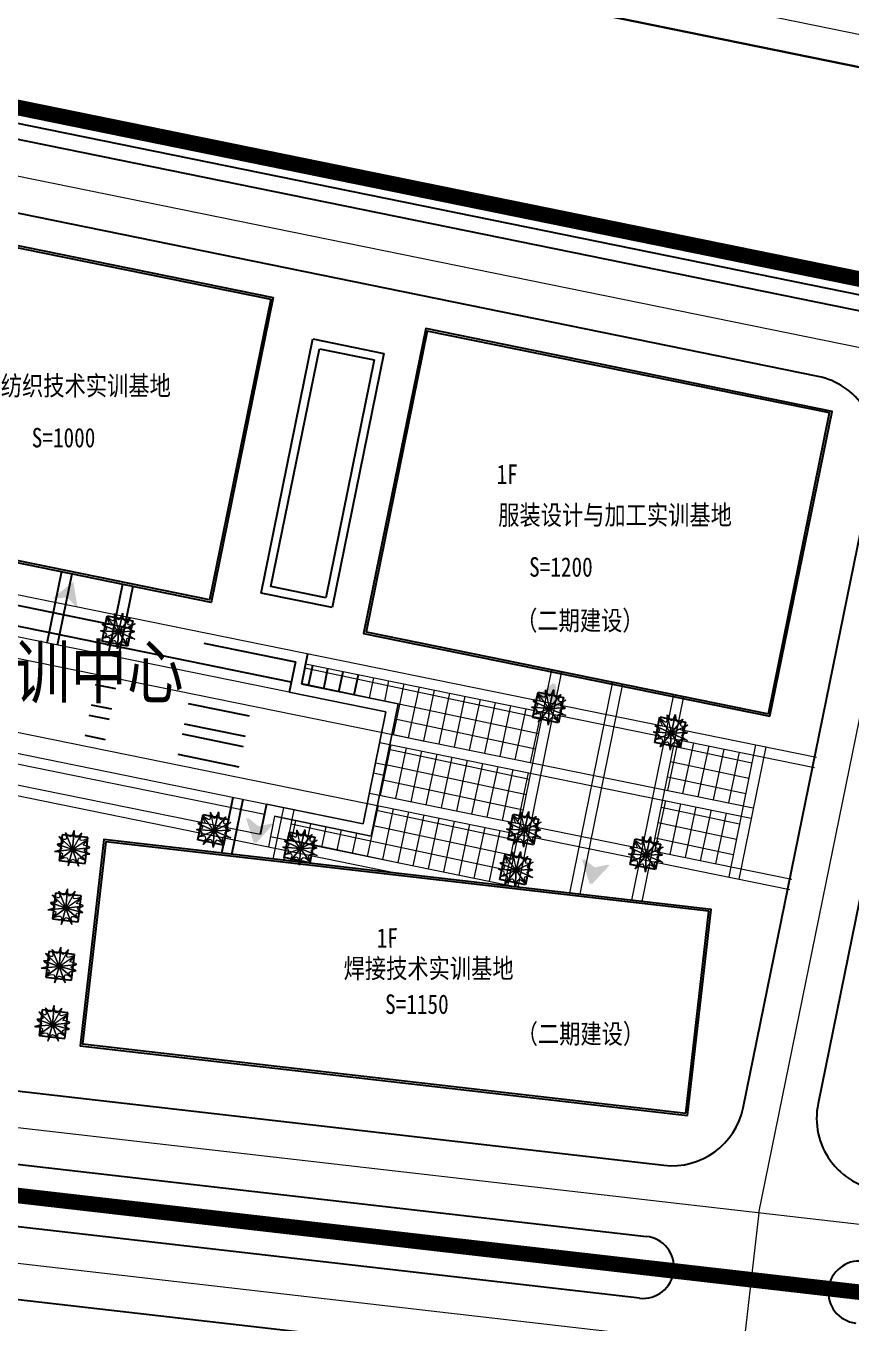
# Model space of a CAD drawing. Extents: x 34159 to 76259, y 14444 to 30378.
# Drawn here: x 35225.4 to 35305, y 15255.7 to 15380.8 of the extents above; entities that cross this region are included whole.
import ezdxf

# ---------------------------------------------------------------- set-up
doc = ezdxf.new("R2010")
doc.units = 0
doc.header["$LTSCALE"] = 1000
doc.header["$MEASUREMENT"] = 0
for name, pattern in [('ACAD_ISO05W100', [34, 24, -3, 0.5, -3, 0.5, -3]), ('DASHDOT2', [0.5, 0.25, -0.125, 0, -0.125]), ('DIVIDE', [1.25, 0.5, -0.25, 0, -0.25, 0, -0.25])]:
    doc.linetypes.add(name, pattern=pattern)
for name, color, linetype in [('2222', 7, 'Continuous'), ('DLSS', 8, 'Continuous'), ('JZ', 2, 'Continuous'), ('PUB_DIM', 3, 'Continuous'), ('PUB_TEXT', 7, 'Continuous'), ('用地红线', 1, 'DIVIDE'), ('绿化', 3, 'Continuous'), ('车行道', 5, 'Continuous'), ('铺地', 25, 'Continuous')]:
    doc.layers.add(name, color=color, linetype=linetype)
doc.layers.add('COLUMN', color=7, linetype='Continuous', lineweight=13)
doc.layers.add('道路红线', color=1, linetype='Continuous', lineweight=0)
doc.styles.add('HT', font='simhei.ttf', dxfattribs={"width": 0.8})

msp = doc.modelspace()

# ---------------------------------------------------------------- hatches: boundary and pattern name
at = {"layer": 'PUB_DIM'}
for points in [[(35229.42, 15325.7), (35230.42, 15324.66), (35230, 15327.23), (35227.99, 15325.59)], [(35275.7, 15315.94), (35276.7, 15314.9), (35276.28, 15317.46), (35274.27, 15315.82)], [(35275.89, 15315.92), (35276.89, 15314.88), (35276.47, 15317.44), (35274.46, 15315.8)], [(35247.77, 15303.61), (35246.64, 15304.5), (35247.41, 15302.01), (35249.17, 15303.92)], [(35247.95, 15303.58), (35246.83, 15304.47), (35247.59, 15301.99), (35249.36, 15303.9)], [(35280.17, 15299.64), (35279.04, 15300.53), (35279.81, 15298.05), (35281.57, 15299.95)], [(35280.35, 15299.62), (35279.23, 15300.51), (35279.99, 15298.03), (35281.76, 15299.93)]]:
    msp.add_hatch(color=256, dxfattribs=at).paths.add_polyline_path(points)

# ---------------------------------------------------------------- linework, layer by layer
at = {"color": 0, "linetype": 'Continuous'}
for p, q in [((34857.72, 15447.71), (35444.29, 15328.19)), ((34857.42, 15446.24), (35443.99, 15326.72))]:
    msp.add_line(p, q, dxfattribs=at)
at = {"layer": '2222'}
for p, q in [((35232.78, 15321.49), (35233.28, 15323.94)), ((35233.28, 15323.94), (35235.73, 15323.44)), ((35235.73, 15323.44), (35235.23, 15321)), ((35235.23, 15321), (35232.78, 15321.49)), ((35274.33, 15314.12), (35274.83, 15316.57)), ((35274.83, 15316.57), (35277.28, 15316.07)), ((35277.28, 15316.07), (35276.78, 15313.62)), ((35276.78, 15313.62), (35274.33, 15314.12)), ((35286.09, 15311.73), (35286.58, 15314.18)), ((35286.58, 15314.18), (35289.03, 15313.68)), ((35289.03, 15313.68), (35288.54, 15311.23)), ((35288.54, 15311.23), (35286.09, 15311.73)), ((35242.02, 15302.32), (35242.52, 15304.77)), ((35242.52, 15304.77), (35244.97, 15304.28)), ((35271.94, 15302.36), (35272.43, 15304.81)), ((35272.43, 15304.81), (35274.88, 15304.31)), ((35244.97, 15304.28), (35244.47, 15301.83)), ((35274.88, 15304.31), (35274.38, 15301.86)), ((35228.93, 15302.83), (35228.65, 15300.35)), ((35231.41, 15302.55), (35228.93, 15302.83)), ((35231.13, 15300.06), (35231.41, 15302.55)), ((35244.47, 15301.83), (35242.02, 15302.32)), ((35250.35, 15300.63), (35250.85, 15303.08)), ((35250.85, 15303.08), (35253.3, 15302.58)), ((35253.3, 15302.58), (35252.8, 15300.13)), ((35274.38, 15301.86), (35271.94, 15302.36)), ((35283.69, 15299.97), (35284.19, 15302.42)), ((35284.19, 15302.42), (35286.64, 15301.92)), ((35271.15, 15298.51), (35271.65, 15300.96)), ((35271.65, 15300.96), (35274.1, 15300.46)), ((35286.64, 15301.92), (35286.14, 15299.47)), ((35228.65, 15300.35), (35231.13, 15300.06)), ((35252.8, 15300.13), (35250.35, 15300.63)), ((35274.1, 15300.46), (35273.6, 15298.01)), ((35286.14, 15299.47), (35283.69, 15299.97)), ((35273.6, 15298.01), (35271.15, 15298.51)), ((35228.29, 15297.2), (35228, 15294.72)), ((35230.77, 15296.92), (35228.29, 15297.2)), ((35230.48, 15294.43), (35230.77, 15296.92)), ((35228, 15294.72), (35230.48, 15294.43)), ((35227.64, 15291.57), (35227.35, 15289.09)), ((35230.12, 15291.28), (35227.64, 15291.57)), ((35229.84, 15288.8), (35230.12, 15291.28)), ((35227.35, 15289.09), (35229.84, 15288.8)), ((35226.99, 15285.94), (35226.71, 15283.46)), ((35229.48, 15285.65), (35226.99, 15285.94)), ((35229.19, 15283.17), (35229.48, 15285.65)), ((35226.71, 15283.46), (35229.19, 15283.17))]:
    msp.add_line(p, q, dxfattribs=at)
at = {"layer": 'COLUMN', "color": 8, "linetype": 'Continuous'}
for p, q in [((35159.81, 15339.16), (35301.68, 15310.29)), ((35158.62, 15333.28), (35295.58, 15305.41)), ((35260.15, 15314.66), (35195.15, 15327.88)), ((35162.57, 15325.33), (35299.09, 15297.56)), ((35156.02, 15320.54), (35261.57, 15299.07)), ((35252.32, 15318.92), (35275.19, 15314.06)), ((35252.4, 15319.3), (35301.48, 15309.31)), ((35271.9, 15297.88), (35276.15, 15318.75)), ((35272.9, 15297.77), (35277.13, 15318.56)), ((35192.96, 15317.11), (35257.96, 15303.88)), ((35252, 15317.34), (35261.33, 15315.44)), ((35261.33, 15315.44), (35252, 15317.34)), ((35252.02, 15317.45), (35274.89, 15312.59)), ((35258.56, 15316.01), (35258.97, 15317.96)), ((35260.03, 15315.71), (35260.44, 15317.66)), ((35260.87, 15312.47), (35261.91, 15317.36)), ((35262.34, 15312.17), (35263.38, 15317.07)), ((35277.88, 15297.19), (35282.03, 15317.56)), ((35278.88, 15297.08), (35283.01, 15317.36)), ((35250.82, 15316.56), (35260.15, 15314.66)), ((35263.81, 15311.88), (35264.85, 15316.77)), ((35265.28, 15311.58), (35266.32, 15316.47)), ((35266.75, 15311.28), (35267.79, 15316.17)), ((35268.22, 15310.98), (35269.26, 15315.87)), ((35283.87, 15296.51), (35287.91, 15316.36)), ((35284.86, 15296.39), (35288.89, 15316.16)), ((35260.15, 15314.66), (35257.96, 15303.88)), ((35257.96, 15303.88), (35260.15, 15314.66)), ((35261.33, 15315.44), (35258.74, 15302.7)), ((35258.74, 15302.7), (35261.33, 15315.44)), ((35269.69, 15310.68), (35270.73, 15315.57)), ((35271.16, 15310.38), (35272.2, 15315.27)), ((35272.63, 15310.08), (35273.67, 15314.97)), ((35274.1, 15309.78), (35275.14, 15314.67)), ((35202.09, 15314.23), (35248.43, 15304.8)), ((35261.04, 15314), (35274.59, 15311.12)), ((35248.03, 15302.84), (35201.69, 15312.27)), ((35260.74, 15312.53), (35263.88, 15311.86)), ((35259.55, 15311.72), (35295.38, 15304.43)), ((35259.63, 15306.6), (35260.67, 15311.5)), ((35260.44, 15311.06), (35274, 15308.18)), ((35261.1, 15306.31), (35262.14, 15311.2)), ((35262.57, 15306.01), (35263.61, 15310.9)), ((35287.33, 15307.09), (35288.37, 15311.98)), ((35287.91, 15311.35), (35295.45, 15309.75)), ((35288.8, 15306.79), (35289.84, 15311.68)), ((35290.27, 15306.49), (35291.31, 15311.38)), ((35291.74, 15306.19), (35292.78, 15311.08)), ((35295.8, 15311.49), (35293.21, 15298.75)), ((35296.78, 15311.29), (35294.19, 15298.55)), ((35259.15, 15309.76), (35260.14, 15309.56)), ((35260.14, 15309.59), (35273.7, 15306.71)), ((35264.04, 15305.71), (35265.08, 15310.6)), ((35265.51, 15305.41), (35266.55, 15310.3)), ((35266.98, 15305.11), (35268.02, 15310)), ((35268.45, 15304.81), (35269.49, 15309.7)), ((35287.61, 15309.89), (35295.15, 15308.28)), ((35293.21, 15305.89), (35294.25, 15310.79)), ((35258.96, 15308.78), (35259.94, 15308.58)), ((35269.92, 15304.51), (35270.96, 15309.4)), ((35271.39, 15304.21), (35272.43, 15309.1)), ((35272.86, 15303.91), (35273.9, 15308.8)), ((35287.31, 15308.42), (35294.85, 15306.81)), ((35259.84, 15308.12), (35273.4, 15305.24)), ((35258.56, 15306.82), (35299.29, 15298.54)), ((35259.54, 15306.65), (35262.66, 15305.99)), ((35286.09, 15301.22), (35287.13, 15306.11)), ((35287.56, 15300.92), (35288.6, 15305.81)), ((35257.96, 15303.88), (35248.63, 15305.78)), ((35249.41, 15304.6), (35248.81, 15301.66)), ((35249.29, 15300.47), (35250.31, 15305.44)), ((35258.74, 15302.7), (35249.41, 15304.6)), ((35249.41, 15304.6), (35258.74, 15302.7)), ((35250.29, 15300.36), (35251.29, 15305.24)), ((35258.38, 15300.74), (35259.42, 15305.63)), ((35259.24, 15305.18), (35272.8, 15302.3)), ((35259.85, 15300.44), (35260.89, 15305.33)), ((35261.32, 15300.14), (35262.36, 15305.03)), ((35262.79, 15299.84), (35263.83, 15304.73)), ((35286.71, 15305.48), (35294.25, 15303.87)), ((35289.03, 15300.62), (35290.07, 15305.51)), ((35290.5, 15300.32), (35291.54, 15305.22)), ((35291.97, 15300.03), (35293.01, 15304.92)), ((35251.01, 15303.86), (35272.2, 15299.36)), ((35251.03, 15302.23), (35251.45, 15304.19)), ((35252.5, 15301.93), (35252.92, 15303.89)), ((35253.97, 15301.63), (35254.39, 15303.59)), ((35258.95, 15303.71), (35272.5, 15300.83)), ((35264.26, 15299.54), (35265.3, 15304.43)), ((35265.73, 15299.24), (35266.77, 15304.13)), ((35267.2, 15298.94), (35268.24, 15303.83)), ((35268.67, 15298.64), (35269.71, 15303.53)), ((35286.41, 15304.01), (35293.95, 15302.4)), ((35249.01, 15302.64), (35273.07, 15297.75)), ((35250.71, 15302.39), (35261.44, 15300.11)), ((35255.44, 15301.33), (35255.86, 15303.29)), ((35256.91, 15301.03), (35257.33, 15302.99)), ((35270.14, 15298.34), (35271.18, 15303.23)), ((35271.61, 15298.04), (35272.65, 15302.93)), ((35286.11, 15302.54), (35293.65, 15300.93))]:
    msp.add_line(p, q, dxfattribs=at)
at = {"layer": 'DLSS', "color": 8, "linetype": 'Continuous', "const_width": 0.2, "flags": 128}
msp.add_lwpolyline([(35231.67, 15391.93), (35378.82, 15361.96)], dxfattribs=at)
at = {"layer": 'DLSS', "linetype": 'Continuous', "const_width": 0.2, "flags": 128}
msp.add_lwpolyline([(35231.67, 15391.93), (35456.85, 15346.04)], dxfattribs=at)
at = {"layer": 'JZ'}
for points in [[(35249.29, 15354.62), (35243.3, 15325.23), (35209.01, 15332.21), (35214.99, 15361.59)], [(35249.06, 15354.47), (35243.15, 15325.46), (35209.24, 15332.37), (35215.15, 15361.35)], [(35297.19, 15314.25), (35303.18, 15343.64), (35263.99, 15351.62), (35258, 15322.23)], [(35297.04, 15314.48), (35302.94, 15343.49), (35264.14, 15351.38), (35258.24, 15322.39)], [(35289.23, 15275.76), (35291.51, 15295.63), (35232.95, 15302.35), (35230.67, 15282.48)], [(35289.06, 15275.98), (35291.29, 15295.46), (35233.13, 15302.13), (35230.9, 15282.65)]]:
    msp.add_lwpolyline(points, close=True, dxfattribs=at)
at = {"layer": '用地红线', "color": 1, "linetype": 'ACAD_ISO05W100', "ltscale": 0.4}
msp.add_line((35456.85, 15346.04), (34934.82, 15452.38), dxfattribs=at)
at = {"layer": '用地红线', "color": 1, "linetype": 'DIVIDE', "ltscale": 15, "const_width": 1.5}
msp.add_lwpolyline([(35444.29, 15328.19), (34930.83, 15432.78), (34712.23, 15477.4), (34673.66, 15043.73), (35397.9, 14960.59), (35443.44, 15321.1), (35444.29, 15328.19), (35444.29, 15328.19), (35444.29, 15328.19)], close=True, dxfattribs=at)
at = {"layer": '用地红线', "color": 4, "linetype": 'DIVIDE', "ltscale": 15, "const_width": 1.5}
msp.add_lwpolyline([(34857.72, 15447.71), (35444.29, 15328.19), (35444.29, 15328.19), (35433.71, 15244.04), (34840.83, 15312.1), (34857.72, 15447.71)], close=True, dxfattribs=at)
at = {"layer": '绿化', "color": 3, "lineweight": 0}
for p, q in [((35234.35, 15322.38), (35233.25, 15323.81)), ((35233.98, 15324.17), (35234.35, 15322.38)), ((35234.35, 15322.38), (35234.76, 15324.19)), ((35234.76, 15324.19), (35234.35, 15322.38)), ((35234.35, 15322.38), (35235.48, 15323.72)), ((35235.48, 15323.72), (35234.35, 15322.38)), ((35234.35, 15322.38), (35232.63, 15322.49)), ((35232.63, 15322.49), (35234.35, 15322.38)), ((35234.35, 15322.38), (35232.8, 15323.07)), ((35232.8, 15323.07), (35234.35, 15322.38)), ((35234.35, 15322.38), (35232.9, 15321.79)), ((35232.9, 15321.79), (35234.35, 15322.38)), ((35234.35, 15322.38), (35233.29, 15321.06)), ((35233.29, 15321.06), (35234.35, 15322.38)), ((35234.35, 15322.38), (35234.26, 15320.75)), ((35234.26, 15320.75), (35234.35, 15322.38)), ((35234.35, 15322.38), (35235.96, 15323.17)), ((35235.96, 15323.17), (35234.35, 15322.38)), ((35234.35, 15322.38), (35235.92, 15322.44)), ((35235.92, 15322.44), (35234.35, 15322.38)), ((35234.35, 15322.38), (35235.28, 15321.05)), ((35235.28, 15321.05), (35234.35, 15322.38)), ((35234.35, 15322.38), (35235.94, 15321.68)), ((35235.94, 15321.68), (35234.35, 15322.38)), ((35275.9, 15315.01), (35274.8, 15316.43)), ((35275.53, 15316.79), (35275.9, 15315.01)), ((35275.9, 15315.01), (35276.31, 15316.82)), ((35276.31, 15316.82), (35275.9, 15315.01)), ((35275.9, 15315.01), (35277.03, 15316.35)), ((35277.03, 15316.35), (35275.9, 15315.01)), ((35275.9, 15315.01), (35274.18, 15315.12)), ((35274.18, 15315.12), (35275.9, 15315.01)), ((35275.9, 15315.01), (35274.35, 15315.7)), ((35274.35, 15315.7), (35275.9, 15315.01)), ((35275.9, 15315.01), (35274.45, 15314.42)), ((35274.45, 15314.42), (35275.9, 15315.01)), ((35275.9, 15315.01), (35274.83, 15313.69)), ((35274.83, 15313.69), (35275.9, 15315.01)), ((35275.9, 15315.01), (35275.81, 15313.38)), ((35275.81, 15313.38), (35275.9, 15315.01)), ((35275.9, 15315.01), (35277.51, 15315.79)), ((35277.51, 15315.79), (35275.9, 15315.01)), ((35275.9, 15315.01), (35277.47, 15315.07)), ((35277.47, 15315.07), (35275.9, 15315.01)), ((35275.9, 15315.01), (35276.82, 15313.68)), ((35276.82, 15313.68), (35275.9, 15315.01)), ((35275.9, 15315.01), (35277.49, 15314.31)), ((35277.49, 15314.31), (35275.9, 15315.01)), ((35287.65, 15312.61), (35286.56, 15314.04)), ((35287.29, 15314.4), (35287.65, 15312.61)), ((35287.65, 15312.61), (35288.07, 15314.43)), ((35288.07, 15314.43), (35287.65, 15312.61)), ((35287.65, 15312.61), (35288.79, 15313.96)), ((35288.79, 15313.96), (35287.65, 15312.61)), ((35287.65, 15312.61), (35289.27, 15313.4)), ((35289.27, 15313.4), (35287.65, 15312.61)), ((35287.65, 15312.61), (35285.94, 15312.73)), ((35285.94, 15312.73), (35287.65, 15312.61)), ((35287.65, 15312.61), (35286.11, 15313.31)), ((35286.11, 15313.31), (35287.65, 15312.61)), ((35287.65, 15312.61), (35286.21, 15312.02)), ((35286.21, 15312.02), (35287.65, 15312.61)), ((35287.65, 15312.61), (35286.59, 15311.3)), ((35286.59, 15311.3), (35287.65, 15312.61)), ((35287.65, 15312.61), (35287.57, 15310.98)), ((35287.57, 15310.98), (35287.65, 15312.61)), ((35287.65, 15312.61), (35289.23, 15312.67)), ((35289.23, 15312.67), (35287.65, 15312.61)), ((35287.65, 15312.61), (35288.58, 15311.28)), ((35288.58, 15311.28), (35287.65, 15312.61)), ((35287.65, 15312.61), (35289.25, 15311.92)), ((35289.25, 15311.92), (35287.65, 15312.61)), ((35243.59, 15303.21), (35242.49, 15304.64)), ((35243.22, 15305), (35243.59, 15303.21)), ((35243.59, 15303.21), (35244, 15305.02)), ((35244, 15305.02), (35243.59, 15303.21)), ((35273.5, 15303.25), (35272.41, 15304.68)), ((35273.14, 15305.04), (35273.5, 15303.25)), ((35273.5, 15303.25), (35273.92, 15305.06)), ((35273.92, 15305.06), (35273.5, 15303.25)), ((35273.5, 15303.25), (35274.63, 15304.59)), ((35274.63, 15304.59), (35273.5, 15303.25)), ((35243.59, 15303.21), (35241.87, 15303.32)), ((35241.87, 15303.32), (35243.59, 15303.21)), ((35243.59, 15303.21), (35242.04, 15303.9)), ((35242.04, 15303.9), (35243.59, 15303.21)), ((35243.59, 15303.21), (35244.72, 15304.55)), ((35244.72, 15304.55), (35243.59, 15303.21)), ((35243.59, 15303.21), (35245.2, 15304)), ((35245.2, 15304), (35243.59, 15303.21)), ((35251.92, 15301.51), (35252.33, 15303.33)), ((35252.33, 15303.33), (35251.92, 15301.51)), ((35273.5, 15303.25), (35271.79, 15303.36)), ((35271.79, 15303.36), (35273.5, 15303.25)), ((35273.5, 15303.25), (35271.96, 15303.94)), ((35271.96, 15303.94), (35273.5, 15303.25)), ((35273.5, 15303.25), (35275.12, 15304.04)), ((35275.12, 15304.04), (35273.5, 15303.25)), ((35273.5, 15303.25), (35275.08, 15303.31)), ((35275.08, 15303.31), (35273.5, 15303.25)), ((35229.91, 15301.39), (35228.62, 15302.64)), ((35228.62, 15302.64), (35229.91, 15301.39)), ((35229.91, 15301.39), (35229.25, 15303.02)), ((35229.25, 15303.02), (35229.91, 15301.39)), ((35229.91, 15301.39), (35230.08, 15303.24)), ((35230.08, 15303.24), (35229.91, 15301.39)), ((35230.81, 15302.98), (35229.91, 15301.39)), ((35229.91, 15301.39), (35231.4, 15302.41)), ((35243.59, 15303.21), (35242.14, 15302.62)), ((35242.14, 15302.62), (35243.59, 15303.21)), ((35243.59, 15303.21), (35242.53, 15301.89)), ((35242.53, 15301.89), (35243.59, 15303.21)), ((35243.59, 15303.21), (35243.5, 15301.58)), ((35243.5, 15301.58), (35243.59, 15303.21)), ((35243.59, 15303.21), (35245.16, 15303.27)), ((35245.16, 15303.27), (35243.59, 15303.21)), ((35243.59, 15303.21), (35244.51, 15301.88)), ((35244.51, 15301.88), (35243.59, 15303.21)), ((35243.59, 15303.21), (35245.18, 15302.52)), ((35245.18, 15302.52), (35243.59, 15303.21)), ((35251.92, 15301.51), (35250.37, 15302.21)), ((35250.37, 15302.21), (35251.92, 15301.51)), ((35251.92, 15301.51), (35250.82, 15302.94)), ((35251.55, 15303.3), (35251.92, 15301.51)), ((35251.92, 15301.51), (35253.05, 15302.86)), ((35253.05, 15302.86), (35251.92, 15301.51)), ((35251.92, 15301.51), (35253.53, 15302.3)), ((35253.53, 15302.3), (35251.92, 15301.51)), ((35273.5, 15303.25), (35272.06, 15302.66)), ((35272.06, 15302.66), (35273.5, 15303.25)), ((35273.5, 15303.25), (35272.44, 15301.93)), ((35272.44, 15301.93), (35273.5, 15303.25)), ((35273.5, 15303.25), (35273.42, 15301.62)), ((35273.42, 15301.62), (35273.5, 15303.25)), ((35273.5, 15303.25), (35274.43, 15301.92)), ((35274.43, 15301.92), (35273.5, 15303.25)), ((35273.5, 15303.25), (35275.09, 15302.55)), ((35275.09, 15302.55), (35273.5, 15303.25)), ((35285.26, 15300.85), (35284.17, 15302.28)), ((35284.9, 15302.64), (35285.26, 15300.85)), ((35285.26, 15300.85), (35285.68, 15302.67)), ((35285.68, 15302.67), (35285.26, 15300.85)), ((35285.26, 15300.85), (35286.39, 15302.2)), ((35286.39, 15302.2), (35285.26, 15300.85)), ((35229.91, 15301.39), (35228.19, 15301.22)), ((35228.19, 15301.22), (35229.91, 15301.39)), ((35229.91, 15301.39), (35228.44, 15301.93)), ((35228.44, 15301.93), (35229.91, 15301.39)), ((35229.91, 15301.39), (35228.62, 15300.41)), ((35228.62, 15300.41), (35229.91, 15301.39)), ((35229.91, 15301.39), (35229.49, 15299.82)), ((35229.49, 15299.82), (35229.91, 15301.39)), ((35229.91, 15301.39), (35231.59, 15301.57)), ((35231.59, 15301.57), (35229.91, 15301.39)), ((35229.91, 15301.39), (35230.51, 15299.81)), ((35230.51, 15299.81), (35229.91, 15301.39)), ((35229.91, 15301.39), (35231.58, 15300.97)), ((35231.58, 15300.97), (35229.91, 15301.39)), ((35229.91, 15301.39), (35231.11, 15300.38)), ((35231.11, 15300.38), (35229.91, 15301.39)), ((35251.92, 15301.51), (35250.2, 15301.63)), ((35250.2, 15301.63), (35251.92, 15301.51)), ((35251.92, 15301.51), (35250.47, 15300.93)), ((35250.47, 15300.93), (35251.92, 15301.51)), ((35251.92, 15301.51), (35250.85, 15300.2)), ((35250.85, 15300.2), (35251.92, 15301.51)), ((35251.92, 15301.51), (35251.83, 15299.89)), ((35251.83, 15299.89), (35251.92, 15301.51)), ((35251.92, 15301.51), (35253.49, 15301.57)), ((35253.49, 15301.57), (35251.92, 15301.51)), ((35251.92, 15301.51), (35252.84, 15300.19)), ((35252.84, 15300.19), (35251.92, 15301.51)), ((35251.92, 15301.51), (35253.51, 15300.82)), ((35253.51, 15300.82), (35251.92, 15301.51)), ((35272.72, 15299.4), (35271.63, 15300.82)), ((35272.36, 15301.18), (35272.72, 15299.4)), ((35272.72, 15299.4), (35273.14, 15301.21)), ((35273.14, 15301.21), (35272.72, 15299.4)), ((35285.26, 15300.85), (35283.55, 15300.97)), ((35283.55, 15300.97), (35285.26, 15300.85)), ((35285.26, 15300.85), (35283.72, 15301.55)), ((35283.72, 15301.55), (35285.26, 15300.85)), ((35285.26, 15300.85), (35283.82, 15300.26)), ((35283.82, 15300.26), (35285.26, 15300.85)), ((35285.26, 15300.85), (35284.2, 15299.54)), ((35284.2, 15299.54), (35285.26, 15300.85)), ((35285.26, 15300.85), (35285.18, 15299.23)), ((35285.18, 15299.23), (35285.26, 15300.85)), ((35285.26, 15300.85), (35286.88, 15301.64)), ((35286.88, 15301.64), (35285.26, 15300.85)), ((35285.26, 15300.85), (35286.83, 15300.91)), ((35286.83, 15300.91), (35285.26, 15300.85)), ((35285.26, 15300.85), (35286.19, 15299.52)), ((35286.19, 15299.52), (35285.26, 15300.85)), ((35285.26, 15300.85), (35286.85, 15300.16)), ((35286.85, 15300.16), (35285.26, 15300.85)), ((35272.72, 15299.4), (35271.18, 15300.09)), ((35271.18, 15300.09), (35272.72, 15299.4)), ((35272.72, 15299.4), (35273.85, 15300.74)), ((35273.85, 15300.74), (35272.72, 15299.4)), ((35272.72, 15299.4), (35274.34, 15300.18)), ((35274.34, 15300.18), (35272.72, 15299.4)), ((35272.72, 15299.4), (35271, 15299.51)), ((35271, 15299.51), (35272.72, 15299.4)), ((35272.72, 15299.4), (35271.27, 15298.81)), ((35271.27, 15298.81), (35272.72, 15299.4)), ((35272.72, 15299.4), (35271.66, 15298.08)), ((35271.66, 15298.08), (35272.72, 15299.4)), ((35272.72, 15299.4), (35272.63, 15297.77)), ((35272.63, 15297.77), (35272.72, 15299.4)), ((35272.72, 15299.4), (35274.29, 15299.46)), ((35274.29, 15299.46), (35272.72, 15299.4)), ((35272.72, 15299.4), (35273.65, 15298.07)), ((35273.65, 15298.07), (35272.72, 15299.4)), ((35272.72, 15299.4), (35274.31, 15298.7)), ((35274.31, 15298.7), (35272.72, 15299.4)), ((35229.27, 15295.76), (35228.61, 15297.39)), ((35228.61, 15297.39), (35229.27, 15295.76)), ((35229.27, 15295.76), (35229.43, 15297.61)), ((35229.43, 15297.61), (35229.27, 15295.76)), ((35230.17, 15297.35), (35229.27, 15295.76)), ((35229.27, 15295.76), (35227.79, 15296.3)), ((35227.79, 15296.3), (35229.27, 15295.76)), ((35229.27, 15295.76), (35227.97, 15297.01)), ((35227.97, 15297.01), (35229.27, 15295.76)), ((35229.27, 15295.76), (35230.75, 15296.78)), ((35229.27, 15295.76), (35230.95, 15295.94)), ((35230.95, 15295.94), (35229.27, 15295.76)), ((35229.27, 15295.76), (35227.54, 15295.59)), ((35227.54, 15295.59), (35229.27, 15295.76)), ((35229.27, 15295.76), (35227.97, 15294.78)), ((35227.97, 15294.78), (35229.27, 15295.76)), ((35229.27, 15295.76), (35228.84, 15294.18)), ((35228.84, 15294.18), (35229.27, 15295.76)), ((35229.27, 15295.76), (35229.87, 15294.18)), ((35229.87, 15294.18), (35229.27, 15295.76)), ((35229.27, 15295.76), (35230.93, 15295.33)), ((35230.93, 15295.33), (35229.27, 15295.76)), ((35229.27, 15295.76), (35230.46, 15294.75)), ((35230.46, 15294.75), (35229.27, 15295.76)), ((35228.62, 15290.13), (35227.33, 15291.38)), ((35227.33, 15291.38), (35228.62, 15290.13)), ((35228.62, 15290.13), (35227.96, 15291.76)), ((35227.96, 15291.76), (35228.62, 15290.13)), ((35228.62, 15290.13), (35228.79, 15291.98)), ((35228.79, 15291.98), (35228.62, 15290.13)), ((35229.52, 15291.72), (35228.62, 15290.13)), ((35228.62, 15290.13), (35230.1, 15291.15)), ((35228.62, 15290.13), (35226.89, 15289.96)), ((35226.89, 15289.96), (35228.62, 15290.13)), ((35228.62, 15290.13), (35227.14, 15290.67)), ((35227.14, 15290.67), (35228.62, 15290.13)), ((35228.62, 15290.13), (35227.33, 15289.15)), ((35227.33, 15289.15), (35228.62, 15290.13)), ((35228.62, 15290.13), (35228.2, 15288.55)), ((35228.2, 15288.55), (35228.62, 15290.13)), ((35228.62, 15290.13), (35230.3, 15290.31)), ((35230.3, 15290.31), (35228.62, 15290.13)), ((35228.62, 15290.13), (35229.22, 15288.55)), ((35229.22, 15288.55), (35228.62, 15290.13)), ((35228.62, 15290.13), (35230.29, 15289.7)), ((35230.29, 15289.7), (35228.62, 15290.13)), ((35228.62, 15290.13), (35229.81, 15289.12)), ((35229.81, 15289.12), (35228.62, 15290.13)), ((35227.98, 15284.5), (35227.32, 15286.12)), ((35227.32, 15286.12), (35227.98, 15284.5)), ((35227.98, 15284.5), (35228.14, 15286.35)), ((35228.14, 15286.35), (35227.98, 15284.5)), ((35228.88, 15286.09), (35227.98, 15284.5)), ((35227.98, 15284.5), (35226.5, 15285.04)), ((35226.5, 15285.04), (35227.98, 15284.5)), ((35227.98, 15284.5), (35226.68, 15285.75)), ((35226.68, 15285.75), (35227.98, 15284.5)), ((35227.98, 15284.5), (35229.46, 15285.52)), ((35227.98, 15284.5), (35229.66, 15284.68)), ((35229.66, 15284.68), (35227.98, 15284.5)), ((35227.98, 15284.5), (35226.25, 15284.33)), ((35226.25, 15284.33), (35227.98, 15284.5)), ((35227.98, 15284.5), (35226.68, 15283.52)), ((35226.68, 15283.52), (35227.98, 15284.5)), ((35227.98, 15284.5), (35227.55, 15282.92)), ((35227.55, 15282.92), (35227.98, 15284.5)), ((35227.98, 15284.5), (35228.58, 15282.92)), ((35228.58, 15282.92), (35227.98, 15284.5)), ((35227.98, 15284.5), (35229.64, 15284.07)), ((35229.64, 15284.07), (35227.98, 15284.5)), ((35227.98, 15284.5), (35229.17, 15283.49)), ((35229.17, 15283.49), (35227.98, 15284.5))]:
    msp.add_line(p, q, dxfattribs=at)
for points in [[(35233.51, 15323.11), (35233.12, 15323.15), (35232.39, 15323.22), (35233.73, 15322.55), (35232.04, 15322.54), (35233.66, 15322.24), (35232.52, 15321.61), (35233.98, 15322.13), (35232.84, 15320.46), (35233.89, 15321.73), (35234.23, 15321.26), (35234.24, 15320.23), (35234.41, 15322.05), (35235.62, 15320.54), (35234.7, 15322.12), (35236.6, 15321.41), (35234.76, 15322.26), (35236.19, 15322.34), (35235.63, 15322.54), (35235.13, 15322.74), (35236.59, 15323.44), (35234.76, 15322.75), (35235.84, 15324.1), (35234.65, 15323.06), (35234.9, 15324.8), (35234.38, 15322.99), (35233.84, 15324.75), (35234.16, 15322.98), (35233, 15324.19), (35233.34, 15323.47), (35233.51, 15323.11)], [(35275.06, 15315.74), (35274.66, 15315.78), (35273.94, 15315.84), (35275.28, 15315.18), (35273.59, 15315.17), (35275.21, 15314.87), (35274.07, 15314.24), (35275.53, 15314.75), (35274.38, 15313.09), (35275.44, 15314.36), (35275.78, 15313.89), (35275.79, 15312.86), (35275.96, 15314.68), (35277.17, 15313.17), (35276.25, 15314.74), (35278.15, 15314.03), (35276.31, 15314.88), (35277.74, 15314.97), (35277.18, 15315.17), (35276.68, 15315.36), (35278.14, 15316.06), (35276.31, 15315.37), (35277.39, 15316.73), (35276.2, 15315.68), (35276.45, 15317.43), (35275.93, 15315.62), (35275.39, 15317.38), (35275.71, 15315.61), (35274.55, 15316.81), (35274.89, 15316.1), (35275.06, 15315.74)], [(35286.81, 15313.35), (35286.42, 15313.38), (35285.7, 15313.45), (35287.04, 15312.78), (35285.35, 15312.77), (35286.97, 15312.48), (35285.83, 15311.84), (35287.29, 15312.36), (35286.14, 15310.7), (35287.2, 15311.96), (35287.54, 15311.49), (35287.55, 15310.47), (35287.71, 15312.29), (35288.93, 15310.77), (35288.01, 15312.35), (35289.91, 15311.64), (35288.07, 15312.49), (35289.5, 15312.58), (35288.94, 15312.77), (35288.44, 15312.97), (35289.9, 15313.67), (35288.07, 15312.98), (35289.15, 15314.33), (35287.96, 15313.29), (35288.21, 15315.03), (35287.69, 15313.23), (35287.15, 15314.98), (35287.47, 15313.22), (35286.31, 15314.42), (35286.65, 15313.71), (35286.81, 15313.35)], [(35242.75, 15303.94), (35242.35, 15303.98), (35241.63, 15304.05), (35242.97, 15303.38), (35241.28, 15303.37), (35242.9, 15303.08), (35241.76, 15302.44), (35243.22, 15302.96), (35242.07, 15301.29), (35243.13, 15302.56), (35243.47, 15302.09), (35243.48, 15301.06), (35243.65, 15302.88), (35244.86, 15301.37), (35243.94, 15302.95), (35245.84, 15302.24), (35244, 15303.09), (35245.43, 15303.18), (35244.87, 15303.37), (35244.37, 15303.57), (35245.83, 15304.27), (35244, 15303.58), (35245.08, 15304.93), (35243.89, 15303.89), (35244.14, 15305.63), (35243.62, 15303.82), (35243.08, 15305.58), (35243.4, 15303.81), (35242.24, 15305.02), (35242.58, 15304.3), (35242.75, 15303.94)], [(35272.66, 15303.98), (35272.27, 15304.02), (35271.54, 15304.08), (35272.89, 15303.42), (35271.19, 15303.41), (35272.82, 15303.11), (35271.68, 15302.48), (35273.14, 15302.99), (35271.99, 15301.33), (35273.04, 15302.6), (35273.39, 15302.13), (35273.4, 15301.1), (35273.56, 15302.92), (35274.77, 15301.41), (35273.86, 15302.99), (35275.76, 15302.27), (35273.92, 15303.12), (35275.35, 15303.21), (35274.79, 15303.41), (35274.29, 15303.6), (35275.75, 15304.3), (35273.92, 15303.61), (35275, 15304.97), (35273.8, 15303.92), (35274.05, 15305.67), (35273.53, 15303.86), (35273, 15305.62), (35273.32, 15303.85), (35272.16, 15305.05), (35272.49, 15304.34), (35272.66, 15303.98)], [(35251.08, 15302.25), (35250.68, 15302.28), (35249.96, 15302.35), (35251.3, 15301.69), (35249.61, 15301.68), (35251.23, 15301.38), (35250.09, 15300.75), (35251.55, 15301.26), (35250.4, 15299.6), (35251.46, 15300.87), (35251.8, 15300.39), (35251.81, 15299.37), (35251.98, 15301.19), (35253.19, 15299.67), (35252.27, 15301.25), (35254.17, 15300.54), (35252.33, 15301.39), (35253.76, 15301.48), (35253.2, 15301.68), (35252.7, 15301.87), (35254.16, 15302.57), (35252.33, 15301.88), (35253.41, 15303.24), (35252.22, 15302.19), (35252.47, 15303.94), (35251.95, 15302.13), (35251.41, 15303.89), (35251.73, 15302.12), (35250.57, 15303.32), (35250.91, 15302.61), (35251.08, 15302.25)], [(35230.94, 15301.83), (35231.32, 15301.74), (35232.03, 15301.58), (35230.55, 15301.36), (35232.16, 15300.83), (35230.53, 15301.05), (35231.41, 15300.09), (35230.18, 15301.04), (35230.76, 15299.1), (35230.15, 15300.63), (35229.68, 15300.29), (35229.35, 15299.32), (35229.75, 15301.1), (35228.13, 15300.03), (35229.5, 15301.25), (35227.47, 15301.16), (35229.48, 15301.4), (35228.15, 15301.93), (35228.74, 15301.94), (35229.27, 15301.97), (35228.1, 15303.09), (35229.63, 15301.87), (35229.02, 15303.49), (35229.84, 15302.13), (35230.14, 15303.86), (35230.07, 15301.98), (35231.13, 15303.49), (35230.28, 15301.91), (35231.75, 15302.69), (35231.21, 15302.12), (35230.94, 15301.83)], [(35284.42, 15301.59), (35284.03, 15301.62), (35283.3, 15301.69), (35284.64, 15301.02), (35282.95, 15301.01), (35284.57, 15300.72), (35283.44, 15300.09), (35284.9, 15300.6), (35283.75, 15298.94), (35284.8, 15300.21), (35285.15, 15299.73), (35285.16, 15298.71), (35285.32, 15300.53), (35286.53, 15299.01), (35285.61, 15300.59), (35287.52, 15299.88), (35285.68, 15300.73), (35287.11, 15300.82), (35286.55, 15301.02), (35286.05, 15301.21), (35287.51, 15301.91), (35285.67, 15301.22), (35286.76, 15302.57), (35285.56, 15301.53), (35285.81, 15303.28), (35285.29, 15301.47), (35284.76, 15303.22), (35285.08, 15301.46), (35283.92, 15302.66), (35284.25, 15301.95), (35284.42, 15301.59)], [(35271.88, 15300.13), (35271.49, 15300.16), (35270.76, 15300.23), (35272.1, 15299.57), (35270.41, 15299.56), (35272.03, 15299.26), (35270.89, 15298.63), (35272.36, 15299.14), (35271.21, 15297.48), (35272.26, 15298.75), (35272.6, 15298.28), (35272.61, 15297.25), (35272.78, 15299.07), (35273.99, 15297.55), (35273.07, 15299.13), (35274.97, 15298.42), (35273.14, 15299.27), (35274.57, 15299.36), (35274, 15299.56), (35273.51, 15299.75), (35274.97, 15300.45), (35273.13, 15299.76), (35274.22, 15301.12), (35273.02, 15300.07), (35273.27, 15301.82), (35272.75, 15300.01), (35272.21, 15301.77), (35272.53, 15300), (35271.38, 15301.2), (35271.71, 15300.49), (35271.88, 15300.13)], [(35230.29, 15296.2), (35230.68, 15296.11), (35231.39, 15295.95), (35229.91, 15295.73), (35231.51, 15295.2), (35229.88, 15295.42), (35230.77, 15294.46), (35229.53, 15295.41), (35230.11, 15293.47), (35229.5, 15295), (35229.03, 15294.66), (35228.7, 15293.68), (35229.11, 15295.47), (35227.49, 15294.4), (35228.85, 15295.62), (35226.82, 15295.53), (35228.83, 15295.77), (35227.5, 15296.3), (35228.1, 15296.31), (35228.63, 15296.34), (35227.46, 15297.46), (35228.99, 15296.24), (35228.38, 15297.86), (35229.19, 15296.5), (35229.49, 15298.23), (35229.43, 15296.35), (35230.48, 15297.86), (35229.63, 15296.28), (35231.1, 15297.06), (35230.57, 15296.49), (35230.29, 15296.2)], [(35229.65, 15290.57), (35230.03, 15290.48), (35230.74, 15290.32), (35229.26, 15290.1), (35230.87, 15289.57), (35229.23, 15289.79), (35230.12, 15288.83), (35228.89, 15289.78), (35229.46, 15287.84), (35228.86, 15289.37), (35228.39, 15289.03), (35228.06, 15288.05), (35228.46, 15289.84), (35226.84, 15288.77), (35228.21, 15289.99), (35226.18, 15289.9), (35228.19, 15290.14), (35226.86, 15290.67), (35227.45, 15290.68), (35227.98, 15290.71), (35226.81, 15291.83), (35228.34, 15290.61), (35227.73, 15292.23), (35228.55, 15290.87), (35228.85, 15292.6), (35228.78, 15290.72), (35229.84, 15292.23), (35228.99, 15290.64), (35230.46, 15291.43), (35229.92, 15290.86), (35229.65, 15290.57)], [(35229, 15284.93), (35229.38, 15284.85), (35230.1, 15284.69), (35228.62, 15284.47), (35230.22, 15283.94), (35228.59, 15284.16), (35229.47, 15283.2), (35228.24, 15284.15), (35228.82, 15282.21), (35228.21, 15283.74), (35227.74, 15283.4), (35227.41, 15282.42), (35227.82, 15284.2), (35226.2, 15283.14), (35227.56, 15284.36), (35225.53, 15284.27), (35227.54, 15284.51), (35226.21, 15285.04), (35226.8, 15285.05), (35227.34, 15285.08), (35226.17, 15286.2), (35227.7, 15284.98), (35227.08, 15286.6), (35227.9, 15285.24), (35228.2, 15286.97), (35228.14, 15285.09), (35229.19, 15286.59), (35228.34, 15285.01), (35229.81, 15285.8), (35229.27, 15285.22), (35229, 15284.93)]]:
    msp.add_open_spline(points, degree=3, knots=[0, 0, 0, 0, 789.599617, 1468.1889, 2185.683253, 2966.644267, 3488.865037, 4163.95761, 5037.701018, 6009.288263, 6168.27283, 6910.292798, 7787.326321, 8694.876024, 9465.180434, 10363.141537, 11223.683602, 11903.730678, 12278.742471, 12556.868734, 13397.199445, 14216.451517, 14956.571912, 15638.779964, 16432.649257, 17243.169237, 18024.859298, 18801.328114, 19602.91567, 20418.43355, 20418.43355, 20418.43355, 20418.43355], dxfattribs=at)
at = {"layer": '车行道', "color": 5}
for points in [[(35457.3, 15251.4), (35438.99, 15253.5, -0.416962), (35432.84, 15261.32), (35439.26, 15312.97, 0.39174), (35428.16, 15328.41), (34875.11, 15441.1, 0.436989), (34858.42, 15429.11), (34845.93, 15328.77, 0.417022), (34858.22, 15313.13), (35285.29, 15264.1)], [(35284.6, 15258.14), (35010.56, 15289.6, 0.414214), (34997.27, 15279.05), (34974.54, 15081.1, -0.414214), (34966.79, 15074.94), (34826.73, 15091.02, 0.410949), (34814.56, 15081.47), (34809.37, 15040.35, 0.417486), (34819.03, 15028.05), (34913.27, 15017.23)]]:
    msp.add_lwpolyline(points, format="xyb", dxfattribs=at)
for points in [[(35294.61, 15276.51), (35307.29, 15338.75, 0.414214), (35301.83, 15347.01), (35173.69, 15373.12, 0.414214), (35165.43, 15367.66), (35150.48, 15294.28, 0.439844), (35156.54, 15285.93), (35286.95, 15270.96, 0.389039)], [(35307.89, 15268.55), (35418.12, 15255.9, 0.41147), (35425.87, 15261.99), (35432.31, 15313.83, 0.39174), (35426.76, 15321.55), (35322.41, 15342.82, 0.414214), (35314.15, 15337.36), (35301.83, 15276.9, 0.439844)], [(35134.23, 15078.02), (35262.24, 15063.33, 0.414214), (35269.99, 15069.48), (35289.96, 15243.43, 0.414214), (35283.8, 15251.19), (35155.8, 15265.88, 0.414214), (35148.05, 15259.72), (35128.08, 15085.78, 0.414214)]]:
    msp.add_lwpolyline(points, format="xyb", close=True, dxfattribs=at)
for centre, start, end in [((35284.94, 15261.12), 263.4512, 83.4505), ((35305.81, 15258.72), 83.4519, 263.4512)]:
    msp.add_arc(centre, 3, start, end, dxfattribs=at)
at = {"layer": '道路红线', "linetype": 'DASHDOT2', "ltscale": 25}
for p, q in [((34539.51, 15536.8), (35552.16, 15329.59)), ((35296.12, 15266.38), (35312.82, 15348.34)), ((35296.12, 15266.38), (35272.15, 15057.66))]:
    msp.add_line(p, q, dxfattribs=at)
for points in [[(35428.06, 15251.25), (35435.79, 15313.4, 0.39174), (35427.46, 15324.98), (34874.41, 15437.67, 0.436989), (34861.9, 15428.68), (34849.4, 15328.33, 0.417022), (34858.62, 15316.6), (35456.87, 15247.93)], [(35143.28, 15270.84), (35114.09, 15016.52), (34975, 15032.49), (35003.4, 15279.85, -0.414214), (35011.15, 15286.01), (35377.19, 15243.99)]]:
    msp.add_lwpolyline(points, format="xyb", dxfattribs=at)
at = {"layer": '铺地', "color": 42}
for p, q in [((35248.11, 15326.12), (35253.1, 15350.62)), ((35249.05, 15326.75), (35253.73, 15349.68)), ((35253.1, 15350.62), (35259.96, 15349.22)), ((35253.73, 15349.68), (35259.02, 15348.6)), ((35259.02, 15348.6), (35254.35, 15325.67)), ((35259.96, 15349.22), (35254.97, 15324.73)), ((35205.08, 15328.93), (35235.58, 15322.72)), ((35227.49, 15321.31), (35228.9, 15328.22)), ((35228.47, 15321.11), (35229.88, 15328.02)), ((35251.02, 15317.54), (35204.68, 15326.97)), ((35233.37, 15320.11), (35234.78, 15327.02)), ((35234.35, 15319.91), (35235.76, 15326.83)), ((35254.97, 15324.73), (35248.11, 15326.12)), ((35254.35, 15325.67), (35249.05, 15326.75)), ((35242.59, 15321.3), (35251.42, 15319.5)), ((35252.6, 15320.28), (35252, 15317.34)), ((35251.42, 15319.5), (35250.82, 15316.56)), ((35252.68, 15317.2), (35253.09, 15319.16)), ((35254.15, 15316.9), (35254.56, 15318.86)), ((35255.62, 15316.6), (35256.03, 15318.56)), ((35232.11, 15317.3), (35234.07, 15316.91)), ((35257.09, 15316.31), (35257.5, 15318.26)), ((35231.71, 15315.34), (35233.67, 15314.95)), ((35241.08, 15315.48), (35246.96, 15314.28)), ((35231.51, 15314.36), (35233.47, 15313.97)), ((35240.69, 15313.52), (35246.57, 15312.32)), ((35231.11, 15312.41), (35233.07, 15312.01)), ((35240.49, 15312.54), (35246.37, 15311.34)), ((35240.09, 15310.58), (35245.97, 15309.38)), ((35244.31, 15301.05), (35245.41, 15306.44)), ((35245.3, 15300.93), (35246.38, 15306.24)), ((35248.63, 15305.78), (35248.03, 15302.84))]:
    msp.add_line(p, q, dxfattribs=at)

# ---------------------------------------------------------------- texts
at = {"layer": 'PUB_TEXT', "color": 7, "style": 'HT', "width": 0.8}
for s, height, p in [('纺织技术实训基地', 1.878, (35223.01, 15345.18)), ('S=1000', 1.878, (35225.99, 15340.17)), ('服装设计与加工实训基地', 1.8776, (35270.98, 15332.71)), ('S=1200', 1.878, (35273.96, 15327.7)), ('现代制造业实训中心', 5, (35191.53, 15316.02)), ('焊接技术实训基地', 1.878, (35256.07, 15289)), ('S=1150', 1.878, (35260.07, 15285.55))]:
    msp.add_text(s, height=height, dxfattribs=at).set_placement(p)
for p in [(35270.83, 15336.63), (35259.27, 15291.92)]:
    msp.add_text('1F', height=1.878, rotation=0.6031, dxfattribs=at).set_placement(p)
at = {"layer": 'PUB_TEXT', "color": 1, "style": 'HT', "width": 0.8}
for p in [(35272.71, 15322.54), (35272.76, 15282.69)]:
    msp.add_text('（二期建设）', height=1.878, dxfattribs=at).set_placement(p)

doc.saveas('drawing.dxf')
